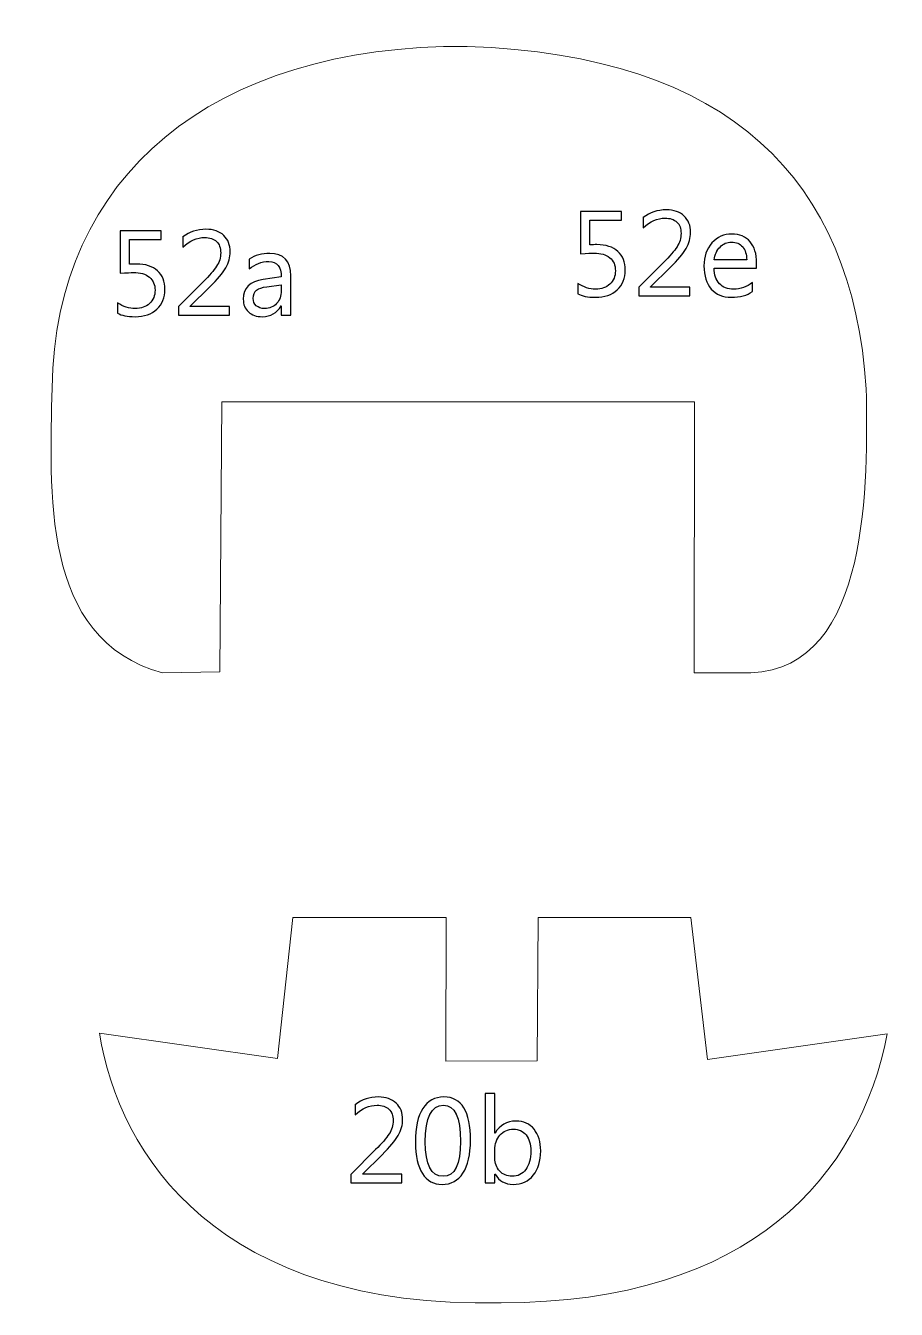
# Model space of a CAD drawing. Header units: centimetres. Extents: x -196 to 200, y -267 to 229.
# Drawn here: x 49.29 to 80.08, y 43.44 to 88.82 of the extents above; entities that cross this region are included whole.
import ezdxf

# ---------------------------------------------------------------- set-up
doc = ezdxf.new("R2010")
doc.units = ezdxf.units.CM
doc.header["$MEASUREMENT"] = 0
doc.layers.add('Camada 1', color=7, linetype='Continuous')
doc.layers.add('Camada 2', color=20, linetype='Continuous')

msp = doc.modelspace()

# ---------------------------------------------------------------- linework, layer by layer
at = {"layer": 'Camada 1', "lineweight": 9}
for points, knots in [([(114.689, 140.372), (114.689, 140.372), (121.777, 140.406), (121.777, 140.406), (121.777, 140.406), (121.777, 140.406), (121.77, 129.531), (121.77, 129.531), (121.77, 129.531), (121.77, 129.531), (125.082, 129.531), (125.082, 129.531), (125.082, 129.531), (125.082, 129.531), (125.087, 140.334), (125.087, 140.334), (125.087, 140.334), (125.087, 140.334), (135.586, 140.334), (135.586, 140.334), (135.586, 140.334), (135.586, 140.334), (135.586, 129.531), (135.586, 129.531), (135.586, 129.531), (135.586, 129.531), (138.885, 129.531), (138.885, 129.531), (138.885, 129.531), (138.885, 129.531), (138.886, 140.351), (138.886, 140.351), (138.886, 140.351), (138.886, 140.351), (149.417, 140.346), (149.417, 140.346), (149.417, 140.346), (149.417, 140.346), (149.391, 129.535), (149.391, 129.535), (149.391, 129.535), (149.391, 129.535), (152.742, 129.531), (152.742, 129.531), (152.742, 129.531), (152.742, 129.531), (152.755, 140.375), (152.755, 140.375), (152.755, 140.375), (152.755, 140.375), (163.247, 140.384), (163.247, 140.384), (163.247, 140.384), (163.247, 140.384), (163.247, 129.532), (163.247, 129.532), (163.247, 129.532), (163.247, 129.532), (166.534, 129.534), (166.534, 129.534), (166.534, 129.534), (166.534, 129.534), (166.587, 140.372), (166.587, 140.372), (166.587, 140.372), (166.587, 140.372), (177.191, 140.351), (177.191, 140.351), (177.191, 140.351), (177.191, 140.351), (177.225, 129.532), (177.225, 129.532), (177.225, 129.532), (177.225, 129.532), (180.491, 129.532), (180.491, 129.532), (180.491, 129.532), (180.491, 129.532), (180.507, 140.351), (180.507, 140.351), (180.507, 140.351), (180.507, 140.351), (194.175, 140.357), (194.175, 140.357), (194.175, 140.357), (194.175, 140.357), (194.198, 135.934), (194.198, 135.934), (194.198, 135.934), (194.198, 135.934), (190.911, 135.937), (190.911, 135.937), (190.911, 135.937), (190.911, 135.937), (190.911, 122.929), (190.911, 122.929), (190.911, 122.929), (190.911, 122.929), (194.197, 122.931), (194.197, 122.931), (194.197, 122.931), (194.197, 122.931), (194.197, 118.546), (194.197, 118.546), (194.197, 118.546), (194.197, 118.546), (111.237, 118.545), (111.237, 118.545), (111.237, 118.545), (111.237, 118.545), (111.234, 125.194), (111.234, 125.194), (111.234, 125.194), (111.234, 125.194), (100.095, 125.194), (100.095, 125.194), (100.095, 125.194), (98.387, 125.156), (97.605, 123.336), (97.591, 120.037), (97.591, 120.037), (97.729, 114.639), (94.559, 112.378), (91.986, 112.668), (91.986, 112.668), (91.986, 112.668), (93.508, 124.97), (93.508, 124.97), (93.508, 124.97), (93.508, 124.97), (90.249, 125.309), (90.249, 125.309), (90.249, 125.309), (90.249, 125.309), (89.165, 117.272), (89.165, 117.272), (89.165, 117.272), (89.165, 117.272), (2.271, 117.175), (2.271, 117.175), (2.271, 117.175), (2.271, 117.175), (2.269, 110.802), (2.269, 110.802), (2.269, 110.802), (2.269, 110.802), (-1.043, 110.801), (-1.043, 110.801), (-1.043, 110.801), (-1.043, 110.801), (-1.185, 88.942), (-1.185, 88.942), (-1.185, 88.942), (-1.185, 88.942), (-35.24, 85.129), (-35.24, 85.129), (-35.24, 85.129), (-35.24, 85.129), (-63.557, 85.144), (-63.557, 85.144), (-63.557, 85.144), (-65.043, 84.591), (-65.665, 83.347), (-65.246, 81.268), (-65.246, 81.268), (-65.246, 81.268), (-64.254, 78.165), (-64.254, 78.165), (-64.254, 78.165), (-63.326, 75.262), (-63.061, 73.597), (-65.387, 72.634), (-65.387, 72.634), (-65.387, 72.634), (-69.566, 71.073), (-69.566, 71.073), (-69.566, 71.073), (-75.32, 68.462), (-76.167, 62.893), (-73.657, 55.298), (-73.657, 55.298), (-72.354, 51.114), (-73.927, 48.199), (-76.368, 49.092), (-76.368, 49.092), (-76.368, 49.092), (-103.733, 58.307), (-103.733, 58.307), (-103.733, 58.307), (-103.102, 60.687), (-102.343, 63.067), (-101.456, 65.446), (-101.456, 65.446), (-101.456, 65.446), (-93.666, 62.108), (-93.666, 62.108), (-93.666, 62.108), (-93.666, 62.108), (-92.577, 65.248), (-92.577, 65.248), (-92.577, 65.248), (-92.577, 65.248), (-100.4, 68.586), (-100.4, 68.586), (-100.4, 68.586), (-99.209, 71.162), (-97.955, 73.674), (-96.637, 76.121), (-96.637, 76.121), (-96.637, 76.121), (-88.847, 71.858), (-88.847, 71.858), (-88.847, 71.858), (-88.847, 71.858), (-87.13, 74.667), (-87.13, 74.667), (-87.13, 74.667), (-87.13, 74.667), (-94.821, 78.964), (-94.821, 78.964), (-94.821, 78.964), (-93.561, 81.177), (-92.248, 83.287), (-90.86, 85.243), (-90.86, 85.243), (-90.86, 85.243), (-83.73, 80.451), (-83.73, 80.451), (-83.73, 80.451), (-83.73, 80.451), (-81.948, 83.161), (-81.948, 83.161), (-81.948, 83.161), (-81.948, 83.161), (-88.979, 87.953), (-88.979, 87.953), (-88.979, 87.953), (-87.461, 89.938), (-86.028, 91.963), (-84.688, 94.035), (-84.688, 94.035), (-84.688, 94.035), (-77.327, 89.441), (-77.327, 89.441), (-77.327, 89.441), (-77.327, 89.441), (-75.907, 92.316), (-75.907, 92.316), (-75.907, 92.316), (-75.907, 92.316), (-83.103, 96.976), (-83.103, 96.976), (-83.103, 96.976), (-80.277, 103.602), (-82.236, 109.043), (-90.122, 112.277), (-90.122, 112.277), (-103.899, 115.381), (-119.513, 113.823), (-133.764, 106.791), (-133.764, 106.791), (-144.008, 101.178), (-154.042, 94.092), (-164.777, 87.847), (-164.777, 87.847), (-170.221, 84.322), (-175.616, 81.162), (-181.376, 78.622), (-181.376, 78.622), (-183.558, 77.911), (-185.077, 77.638), (-185.897, 78.094), (-185.897, 78.094), (-191.027, 82.698), (-193.644, 93.751), (-193.229, 112.589), (-193.229, 112.589), (-192.121, 128.575), (-189.468, 139.014), (-184.95, 142.757), (-184.95, 142.757), (-180.824, 144.316), (-165.289, 144.555), (-141.95, 142.79), (-141.95, 142.79), (-126.066, 141.543), (-110.264, 140.047), (-94.515, 138.397), (-94.515, 138.397), (-85.281, 137.334), (-77.614, 145.445), (-70.733, 157.943), (-70.733, 157.943), (-72.994, 158.332), (-74.592, 160.089), (-74.791, 163.639), (-74.791, 163.639), (-74.747, 167.843), (-72.92, 169.939), (-69.436, 170.243), (-69.436, 170.243), (-67.983, 170.256), (-66.531, 170.239), (-65.079, 170.073), (-65.079, 170.073), (-63.108, 169.837), (-62.191, 170.706), (-62.256, 173.119), (-62.256, 173.119), (-62.256, 173.119), (-62.225, 177.892), (-62.225, 177.892), (-62.225, 177.892), (-62.225, 177.892), (-58.622, 177.892), (-58.622, 177.892), (-58.622, 177.892), (-58.622, 177.892), (-58.621, 184.763), (-58.621, 184.763), (-58.621, 184.763), (-58.621, 184.763), (-52.573, 184.76), (-52.573, 184.76), (-52.573, 184.76), (-52.573, 184.76), (-46.65, 192.035), (-46.65, 192.035), (-46.65, 192.035), (-46.65, 192.035), (-18.056, 192.03), (-18.056, 192.03), (-18.056, 192.03), (-18.056, 192.03), (-18.049, 180.199), (-18.049, 180.199), (-18.049, 180.199), (-18.049, 180.199), (-14.604, 180.2), (-14.604, 180.2), (-14.604, 180.2), (-14.604, 180.2), (-14.654, 172.369), (-14.654, 172.369), (-14.654, 172.369), (-14.75, 170.684), (-15.901, 169.942), (-17.653, 169.659), (-17.653, 169.659), (-17.653, 169.659), (-23.365, 169.659), (-23.365, 169.659), (-23.365, 169.659), (-23.365, 169.659), (-23.367, 164.682), (-23.367, 164.682), (-23.367, 164.682), (-23.367, 164.682), (-17.384, 164.682), (-17.384, 164.682), (-17.384, 164.682), (-9.828, 164.385), (-5.427, 163.227), (-3.319, 160.661), (-3.319, 160.661), (-1.966, 159.056), (-1.137, 157.276), (-1.075, 155.241), (-1.075, 155.241), (-1.075, 155.241), (-1.006, 145.454), (-1.006, 145.454), (-1.006, 145.454), (-1.006, 145.454), (2.333, 145.456), (2.333, 145.456), (2.333, 145.456), (2.333, 145.456), (2.342, 137.754), (2.342, 137.754), (2.342, 137.754), (2.342, 137.754), (92.633, 137.751), (92.633, 137.751), (92.633, 137.751), (92.633, 137.751), (92.619, 142.019), (92.619, 142.019), (92.619, 142.019), (94.823, 148.923), (96.989, 156.13), (99.23, 162.731), (99.23, 162.731), (100.216, 165.658), (101.894, 167.27), (104.257, 167.188), (104.257, 167.188), (107.361, 166.892), (109.115, 164.964), (110.065, 161.989), (110.065, 161.989), (111.854, 155.099), (113.136, 147.567), (114.689, 140.372)], [0, 0, 0, 0, 0.009804, 0.009804, 0.009804, 0.009804, 0.019608, 0.019608, 0.019608, 0.019608, 0.029412, 0.029412, 0.029412, 0.029412, 0.039216, 0.039216, 0.039216, 0.039216, 0.04902, 0.04902, 0.04902, 0.04902, 0.058824, 0.058824, 0.058824, 0.058824, 0.068627, 0.068627, 0.068627, 0.068627, 0.078431, 0.078431, 0.078431, 0.078431, 0.088235, 0.088235, 0.088235, 0.088235, 0.098039, 0.098039, 0.098039, 0.098039, 0.107843, 0.107843, 0.107843, 0.107843, 0.117647, 0.117647, 0.117647, 0.117647, 0.127451, 0.127451, 0.127451, 0.127451, 0.137255, 0.137255, 0.137255, 0.137255, 0.147059, 0.147059, 0.147059, 0.147059, 0.156863, 0.156863, 0.156863, 0.156863, 0.166667, 0.166667, 0.166667, 0.166667, 0.176471, 0.176471, 0.176471, 0.176471, 0.186275, 0.186275, 0.186275, 0.186275, 0.196078, 0.196078, 0.196078, 0.196078, 0.205882, 0.205882, 0.205882, 0.205882, 0.215686, 0.215686, 0.215686, 0.215686, 0.22549, 0.22549, 0.22549, 0.22549, 0.235294, 0.235294, 0.235294, 0.235294, 0.245098, 0.245098, 0.245098, 0.245098, 0.254902, 0.254902, 0.254902, 0.254902, 0.264706, 0.264706, 0.264706, 0.264706, 0.27451, 0.27451, 0.27451, 0.27451, 0.284314, 0.284314, 0.284314, 0.284314, 0.294118, 0.294118, 0.294118, 0.294118, 0.303922, 0.303922, 0.303922, 0.303922, 0.313725, 0.313725, 0.313725, 0.313726, 0.323529, 0.323529, 0.323529, 0.323529, 0.333333, 0.333333, 0.333333, 0.333333, 0.343137, 0.343137, 0.343137, 0.343137, 0.352941, 0.352941, 0.352941, 0.352941, 0.362745, 0.362745, 0.362745, 0.362745, 0.372549, 0.372549, 0.372549, 0.372549, 0.382353, 0.382353, 0.382353, 0.382353, 0.392157, 0.392157, 0.392157, 0.392157, 0.401961, 0.401961, 0.401961, 0.401961, 0.411765, 0.411765, 0.411765, 0.411765, 0.421569, 0.421569, 0.421569, 0.421569, 0.431373, 0.431373, 0.431373, 0.431373, 0.441176, 0.441176, 0.441176, 0.441176, 0.45098, 0.45098, 0.45098, 0.45098, 0.460784, 0.460784, 0.460784, 0.460784, 0.470588, 0.470588, 0.470588, 0.470588, 0.480392, 0.480392, 0.480392, 0.480392, 0.490196, 0.490196, 0.490196, 0.490196, 0.5, 0.5, 0.5, 0.5, 0.509804, 0.509804, 0.509804, 0.509804, 0.519608, 0.519608, 0.519608, 0.519608, 0.529412, 0.529412, 0.529412, 0.529412, 0.539216, 0.539216, 0.539216, 0.539216, 0.54902, 0.54902, 0.54902, 0.54902, 0.558824, 0.558824, 0.558824, 0.558824, 0.568627, 0.568627, 0.568627, 0.568627, 0.578431, 0.578431, 0.578431, 0.578431, 0.588235, 0.588235, 0.588235, 0.588235, 0.598039, 0.598039, 0.598039, 0.598039, 0.607843, 0.607843, 0.607843, 0.607843, 0.617647, 0.617647, 0.617647, 0.617647, 0.627451, 0.627451, 0.627451, 0.627451, 0.637255, 0.637255, 0.637255, 0.637255, 0.647059, 0.647059, 0.647059, 0.647059, 0.656863, 0.656863, 0.656863, 0.656863, 0.666667, 0.666667, 0.666667, 0.666667, 0.676471, 0.676471, 0.676471, 0.676471, 0.686275, 0.686275, 0.686275, 0.686275, 0.696078, 0.696078, 0.696078, 0.696078, 0.705882, 0.705882, 0.705882, 0.705882, 0.715686, 0.715686, 0.715686, 0.715686, 0.72549, 0.72549, 0.72549, 0.72549, 0.735294, 0.735294, 0.735294, 0.735294, 0.745098, 0.745098, 0.745098, 0.745098, 0.754902, 0.754902, 0.754902, 0.754902, 0.764706, 0.764706, 0.764706, 0.764706, 0.77451, 0.77451, 0.77451, 0.77451, 0.784314, 0.784314, 0.784314, 0.784314, 0.794118, 0.794118, 0.794118, 0.794118, 0.803922, 0.803922, 0.803922, 0.803922, 0.813725, 0.813725, 0.813725, 0.813726, 0.823529, 0.823529, 0.823529, 0.823529, 0.833333, 0.833333, 0.833333, 0.833333, 0.843137, 0.843137, 0.843137, 0.843137, 0.852941, 0.852941, 0.852941, 0.852941, 0.862745, 0.862745, 0.862745, 0.862745, 0.872549, 0.872549, 0.872549, 0.872549, 0.882353, 0.882353, 0.882353, 0.882353, 0.892157, 0.892157, 0.892157, 0.892157, 0.901961, 0.901961, 0.901961, 0.901961, 0.911765, 0.911765, 0.911765, 0.911765, 0.921569, 0.921569, 0.921569, 0.921569, 0.931373, 0.931373, 0.931373, 0.931373, 0.941176, 0.941176, 0.941176, 0.941176, 0.95098, 0.95098, 0.95098, 0.95098, 0.960784, 0.960784, 0.960784, 0.960784, 0.970588, 0.970588, 0.970588, 0.970588, 0.980392, 0.980392, 0.980392, 0.980392, 1, 1, 1, 1]), ([(56.23, 75.528), (56.23, 75.528), (72.937, 75.528), (72.937, 75.528), (72.937, 75.528), (72.937, 75.528), (72.935, 65.941), (72.935, 65.941), (72.935, 65.941), (72.935, 65.941), (74.935, 65.94), (74.935, 65.94), (74.935, 65.94), (79.213, 66.107), (79.055, 72.816), (79.017, 75.983), (79.017, 75.983), (78.52, 83.397), (74.227, 87.765), (64.897, 88.091), (64.897, 88.091), (55.843, 88.137), (50.34, 83.488), (50.219, 76.019), (50.219, 76.019), (50.161, 72.478), (49.769, 67.106), (54.132, 65.939), (54.132, 65.939), (54.132, 65.939), (56.16, 65.974), (56.16, 65.974), (56.16, 65.974), (56.16, 65.974), (56.23, 75.528), (56.23, 75.528)], [0, 0, 0, 0, 0.1, 0.1, 0.1, 0.1, 0.2, 0.2, 0.2, 0.2, 0.3, 0.3, 0.3, 0.3, 0.4, 0.4, 0.4, 0.4, 0.5, 0.5, 0.5, 0.5, 0.6, 0.6, 0.6, 0.6, 0.7, 0.7, 0.7, 0.7, 0.8, 0.8, 0.8, 0.8, 1, 1, 1, 1]), ([(58.738, 57.295), (58.738, 57.295), (64.159, 57.294), (64.159, 57.294), (64.159, 57.294), (64.159, 57.294), (64.149, 52.219), (64.149, 52.219), (64.149, 52.219), (64.149, 52.219), (67.378, 52.221), (67.378, 52.221), (67.378, 52.221), (67.378, 52.221), (67.411, 57.292), (67.411, 57.292), (67.411, 57.292), (67.411, 57.292), (72.811, 57.294), (72.811, 57.294), (72.811, 57.294), (72.811, 57.294), (73.402, 52.273), (73.402, 52.273), (73.402, 52.273), (73.402, 52.273), (79.756, 53.176), (79.756, 53.176), (79.756, 53.176), (78.791, 48.201), (74.973, 43.666), (66.103, 43.672), (66.103, 43.672), (56.108, 43.44), (52.576, 48.898), (51.901, 53.202), (51.901, 53.202), (51.901, 53.202), (58.193, 52.307), (58.193, 52.307), (58.193, 52.307), (58.193, 52.307), (58.738, 57.295), (58.738, 57.295)], [0, 0, 0, 0, 0.083333, 0.083333, 0.083333, 0.083333, 0.166667, 0.166667, 0.166667, 0.166667, 0.25, 0.25, 0.25, 0.25, 0.333333, 0.333333, 0.333333, 0.333333, 0.416667, 0.416667, 0.416667, 0.416667, 0.5, 0.5, 0.5, 0.5, 0.583333, 0.583333, 0.583333, 0.583333, 0.666667, 0.666667, 0.666667, 0.666667, 0.75, 0.75, 0.75, 0.75, 0.833333, 0.833333, 0.833333, 0.833333, 1, 1, 1, 1])]:
    msp.add_open_spline(points, degree=3, knots=knots, dxfattribs=at)
at = {"layer": 'Camada 2'}
for points, knots in [([(68.817, 79.344), (68.817, 79.344), (68.817, 79.706), (68.817, 79.706), (68.817, 79.706), (69.021, 79.573), (69.229, 79.506), (69.44, 79.506), (69.44, 79.506), (69.651, 79.506), (69.821, 79.565), (69.951, 79.685), (69.951, 79.685), (70.079, 79.804), (70.144, 79.962), (70.144, 80.159), (70.144, 80.159), (70.144, 80.355), (70.078, 80.508), (69.946, 80.617), (69.946, 80.617), (69.814, 80.727), (69.626, 80.782), (69.38, 80.782), (69.38, 80.782), (69.296, 80.782), (69.14, 80.773), (68.911, 80.757), (68.911, 80.757), (68.911, 80.757), (68.911, 82.258), (68.911, 82.258), (68.911, 82.258), (68.911, 82.258), (70.358, 82.258), (70.358, 82.258), (70.358, 82.258), (70.358, 82.258), (70.358, 81.951), (70.358, 81.951), (70.358, 81.951), (70.358, 81.951), (69.235, 81.951), (69.235, 81.951), (69.235, 81.951), (69.235, 81.951), (69.235, 81.072), (69.235, 81.072), (69.235, 81.072), (69.327, 81.078), (69.411, 81.081), (69.49, 81.081), (69.49, 81.081), (69.809, 81.081), (70.057, 81), (70.232, 80.84), (70.232, 80.84), (70.407, 80.68), (70.494, 80.46), (70.494, 80.181), (70.494, 80.181), (70.494, 79.893), (70.4, 79.66), (70.212, 79.484), (70.212, 79.484), (70.023, 79.308), (69.764, 79.22), (69.436, 79.22), (69.436, 79.22), (69.16, 79.22), (68.953, 79.261), (68.817, 79.344)], [0, 0, 0, 0, 0.052632, 0.052632, 0.052632, 0.052632, 0.105263, 0.105263, 0.105263, 0.105263, 0.157895, 0.157895, 0.157895, 0.157895, 0.210526, 0.210526, 0.210526, 0.210526, 0.263158, 0.263158, 0.263158, 0.263158, 0.315789, 0.315789, 0.315789, 0.315789, 0.368421, 0.368421, 0.368421, 0.368421, 0.421053, 0.421053, 0.421053, 0.421053, 0.473684, 0.473684, 0.473684, 0.473684, 0.526316, 0.526316, 0.526316, 0.526316, 0.578947, 0.578947, 0.578947, 0.578947, 0.631579, 0.631579, 0.631579, 0.631579, 0.684211, 0.684211, 0.684211, 0.684211, 0.736842, 0.736842, 0.736842, 0.736842, 0.789474, 0.789474, 0.789474, 0.789474, 0.842105, 0.842105, 0.842105, 0.842105, 0.894737, 0.894737, 0.894737, 0.894737, 1, 1, 1, 1]), ([(72.777, 79.271), (72.777, 79.271), (70.976, 79.271), (70.976, 79.271), (70.976, 79.271), (70.976, 79.271), (70.976, 79.574), (70.976, 79.574), (70.976, 79.574), (70.976, 79.574), (71.847, 80.447), (71.847, 80.447), (71.847, 80.447), (72.07, 80.67), (72.228, 80.855), (72.323, 81.003), (72.323, 81.003), (72.418, 81.151), (72.466, 81.31), (72.466, 81.477), (72.466, 81.477), (72.466, 81.65), (72.417, 81.783), (72.318, 81.878), (72.318, 81.878), (72.219, 81.972), (72.079, 82.019), (71.897, 82.019), (71.897, 82.019), (71.63, 82.019), (71.375, 81.906), (71.13, 81.678), (71.13, 81.678), (71.13, 81.678), (71.13, 82.036), (71.13, 82.036), (71.13, 82.036), (71.363, 82.219), (71.635, 82.31), (71.944, 82.31), (71.944, 82.31), (72.211, 82.31), (72.421, 82.237), (72.574, 82.093), (72.574, 82.093), (72.727, 81.948), (72.803, 81.754), (72.803, 81.511), (72.803, 81.511), (72.803, 81.319), (72.75, 81.132), (72.644, 80.949), (72.644, 80.949), (72.539, 80.766), (72.349, 80.539), (72.075, 80.268), (72.075, 80.268), (72.075, 80.268), (71.386, 79.587), (71.386, 79.587), (71.386, 79.587), (71.386, 79.587), (71.386, 79.578), (71.386, 79.578), (71.386, 79.578), (71.386, 79.578), (72.777, 79.578), (72.777, 79.578), (72.777, 79.578), (72.777, 79.578), (72.777, 79.271), (72.777, 79.271)], [0, 0, 0, 0, 0.052632, 0.052632, 0.052632, 0.052632, 0.105263, 0.105263, 0.105263, 0.105263, 0.157895, 0.157895, 0.157895, 0.157895, 0.210526, 0.210526, 0.210526, 0.210526, 0.263158, 0.263158, 0.263158, 0.263158, 0.315789, 0.315789, 0.315789, 0.315789, 0.368421, 0.368421, 0.368421, 0.368421, 0.421053, 0.421053, 0.421053, 0.421053, 0.473684, 0.473684, 0.473684, 0.473684, 0.526316, 0.526316, 0.526316, 0.526316, 0.578947, 0.578947, 0.578947, 0.578947, 0.631579, 0.631579, 0.631579, 0.631579, 0.684211, 0.684211, 0.684211, 0.684211, 0.736842, 0.736842, 0.736842, 0.736842, 0.789474, 0.789474, 0.789474, 0.789474, 0.842105, 0.842105, 0.842105, 0.842105, 0.894737, 0.894737, 0.894737, 0.894737, 1, 1, 1, 1]), ([(52.536, 78.658), (52.536, 78.658), (52.536, 79.021), (52.536, 79.021), (52.536, 79.021), (52.74, 78.887), (52.947, 78.82), (53.159, 78.82), (53.159, 78.82), (53.37, 78.82), (53.54, 78.88), (53.669, 78.999), (53.669, 78.999), (53.798, 79.118), (53.863, 79.277), (53.863, 79.474), (53.863, 79.474), (53.863, 79.669), (53.797, 79.822), (53.665, 79.932), (53.665, 79.932), (53.533, 80.041), (53.344, 80.096), (53.098, 80.096), (53.098, 80.096), (53.015, 80.096), (52.859, 80.088), (52.63, 80.071), (52.63, 80.071), (52.63, 80.071), (52.63, 81.573), (52.63, 81.573), (52.63, 81.573), (52.63, 81.573), (54.076, 81.573), (54.076, 81.573), (54.076, 81.573), (54.076, 81.573), (54.076, 81.266), (54.076, 81.266), (54.076, 81.266), (54.076, 81.266), (52.954, 81.266), (52.954, 81.266), (52.954, 81.266), (52.954, 81.266), (52.954, 80.386), (52.954, 80.386), (52.954, 80.386), (53.046, 80.392), (53.13, 80.395), (53.208, 80.395), (53.208, 80.395), (53.528, 80.395), (53.775, 80.315), (53.95, 80.155), (53.95, 80.155), (54.125, 79.994), (54.213, 79.775), (54.213, 79.496), (54.213, 79.496), (54.213, 79.207), (54.119, 78.974), (53.931, 78.799), (53.931, 78.799), (53.742, 78.622), (53.483, 78.534), (53.155, 78.534), (53.155, 78.534), (52.879, 78.534), (52.672, 78.575), (52.536, 78.658)], [0, 0, 0, 0, 0.052632, 0.052632, 0.052632, 0.052632, 0.105263, 0.105263, 0.105263, 0.105263, 0.157895, 0.157895, 0.157895, 0.157895, 0.210526, 0.210526, 0.210526, 0.210526, 0.263158, 0.263158, 0.263158, 0.263158, 0.315789, 0.315789, 0.315789, 0.315789, 0.368421, 0.368421, 0.368421, 0.368421, 0.421053, 0.421053, 0.421053, 0.421053, 0.473684, 0.473684, 0.473684, 0.473684, 0.526316, 0.526316, 0.526316, 0.526316, 0.578947, 0.578947, 0.578947, 0.578947, 0.631579, 0.631579, 0.631579, 0.631579, 0.684211, 0.684211, 0.684211, 0.684211, 0.736842, 0.736842, 0.736842, 0.736842, 0.789474, 0.789474, 0.789474, 0.789474, 0.842105, 0.842105, 0.842105, 0.842105, 0.894737, 0.894737, 0.894737, 0.894737, 1, 1, 1, 1]), ([(56.496, 78.585), (56.496, 78.585), (54.695, 78.585), (54.695, 78.585), (54.695, 78.585), (54.695, 78.585), (54.695, 78.888), (54.695, 78.888), (54.695, 78.888), (54.695, 78.888), (55.566, 79.762), (55.566, 79.762), (55.566, 79.762), (55.788, 79.985), (55.947, 80.17), (56.042, 80.317), (56.042, 80.317), (56.137, 80.465), (56.185, 80.624), (56.185, 80.792), (56.185, 80.792), (56.185, 80.964), (56.135, 81.098), (56.037, 81.192), (56.037, 81.192), (55.938, 81.287), (55.798, 81.334), (55.616, 81.334), (55.616, 81.334), (55.349, 81.334), (55.093, 81.22), (54.849, 80.992), (54.849, 80.992), (54.849, 80.992), (54.849, 81.351), (54.849, 81.351), (54.849, 81.351), (55.082, 81.533), (55.354, 81.624), (55.663, 81.624), (55.663, 81.624), (55.93, 81.624), (56.14, 81.552), (56.293, 81.407), (56.293, 81.407), (56.446, 81.263), (56.522, 81.069), (56.522, 80.825), (56.522, 80.825), (56.522, 80.634), (56.469, 80.446), (56.363, 80.263), (56.363, 80.263), (56.258, 80.081), (56.068, 79.854), (55.794, 79.583), (55.794, 79.583), (55.794, 79.583), (55.105, 78.901), (55.105, 78.901), (55.105, 78.901), (55.105, 78.901), (55.105, 78.893), (55.105, 78.893), (55.105, 78.893), (55.105, 78.893), (56.496, 78.893), (56.496, 78.893), (56.496, 78.893), (56.496, 78.893), (56.496, 78.585), (56.496, 78.585)], [0, 0, 0, 0, 0.052632, 0.052632, 0.052632, 0.052632, 0.105263, 0.105263, 0.105263, 0.105263, 0.157895, 0.157895, 0.157895, 0.157895, 0.210526, 0.210526, 0.210526, 0.210526, 0.263158, 0.263158, 0.263158, 0.263158, 0.315789, 0.315789, 0.315789, 0.315789, 0.368421, 0.368421, 0.368421, 0.368421, 0.421053, 0.421053, 0.421053, 0.421053, 0.473684, 0.473684, 0.473684, 0.473684, 0.526316, 0.526316, 0.526316, 0.526316, 0.578947, 0.578947, 0.578947, 0.578947, 0.631579, 0.631579, 0.631579, 0.631579, 0.684211, 0.684211, 0.684211, 0.684211, 0.736842, 0.736842, 0.736842, 0.736842, 0.789474, 0.789474, 0.789474, 0.789474, 0.842105, 0.842105, 0.842105, 0.842105, 0.894737, 0.894737, 0.894737, 0.894737, 1, 1, 1, 1]), ([(75.137, 80.253), (75.137, 80.253), (73.631, 80.253), (73.631, 80.253), (73.631, 80.253), (73.637, 80.014), (73.701, 79.83), (73.822, 79.701), (73.822, 79.701), (73.945, 79.57), (74.112, 79.506), (74.326, 79.506), (74.326, 79.506), (74.566, 79.506), (74.787, 79.585), (74.988, 79.745), (74.988, 79.745), (74.988, 79.745), (74.988, 79.425), (74.988, 79.425), (74.988, 79.425), (74.801, 79.288), (74.553, 79.22), (74.245, 79.22), (74.245, 79.22), (73.944, 79.22), (73.707, 79.317), (73.535, 79.511), (73.535, 79.511), (73.363, 79.705), (73.277, 79.978), (73.277, 80.329), (73.277, 80.329), (73.277, 80.662), (73.371, 80.933), (73.559, 81.142), (73.559, 81.142), (73.748, 81.352), (73.981, 81.456), (74.26, 81.456), (74.26, 81.456), (74.539, 81.456), (74.755, 81.366), (74.908, 81.185), (74.908, 81.185), (75.061, 81.004), (75.137, 80.753), (75.137, 80.432), (75.137, 80.432), (75.137, 80.432), (75.137, 80.253), (75.137, 80.253)], [0, 0, 0, 0, 0.071429, 0.071429, 0.071429, 0.071429, 0.142857, 0.142857, 0.142857, 0.142857, 0.214286, 0.214286, 0.214286, 0.214286, 0.285714, 0.285714, 0.285714, 0.285714, 0.357143, 0.357143, 0.357143, 0.357143, 0.428571, 0.428571, 0.428571, 0.428571, 0.5, 0.5, 0.5, 0.5, 0.571429, 0.571429, 0.571429, 0.571429, 0.642857, 0.642857, 0.642857, 0.642857, 0.714286, 0.714286, 0.714286, 0.714286, 0.785714, 0.785714, 0.785714, 0.785714, 0.857143, 0.857143, 0.857143, 0.857143, 1, 1, 1, 1]), ([(74.788, 80.543), (74.786, 80.741), (74.738, 80.895), (74.645, 81.005), (74.645, 81.005), (74.551, 81.115), (74.42, 81.17), (74.254, 81.17), (74.254, 81.17), (74.093, 81.17), (73.956, 81.113), (73.844, 80.997), (73.844, 80.997), (73.731, 80.881), (73.662, 80.73), (73.635, 80.543), (73.635, 80.543), (73.635, 80.543), (74.788, 80.543), (74.788, 80.543)], [0, 0, 0, 0, 0.166667, 0.166667, 0.166667, 0.166667, 0.333333, 0.333333, 0.333333, 0.333333, 0.5, 0.5, 0.5, 0.5, 0.666667, 0.666667, 0.666667, 0.666667, 1, 1, 1, 1]), ([(58.668, 78.585), (58.668, 78.585), (58.327, 78.585), (58.327, 78.585), (58.327, 78.585), (58.327, 78.585), (58.327, 78.919), (58.327, 78.919), (58.327, 78.919), (58.327, 78.919), (58.318, 78.919), (58.318, 78.919), (58.318, 78.919), (58.17, 78.662), (57.952, 78.534), (57.662, 78.534), (57.662, 78.534), (57.449, 78.534), (57.283, 78.59), (57.163, 78.703), (57.163, 78.703), (57.042, 78.816), (56.983, 78.965), (56.983, 79.152), (56.983, 79.152), (56.983, 79.551), (57.217, 79.783), (57.687, 79.849), (57.687, 79.849), (57.687, 79.849), (58.327, 79.938), (58.327, 79.938), (58.327, 79.938), (58.327, 80.302), (58.18, 80.485), (57.888, 80.485), (57.888, 80.485), (57.631, 80.485), (57.399, 80.396), (57.192, 80.22), (57.192, 80.22), (57.192, 80.22), (57.192, 80.57), (57.192, 80.57), (57.192, 80.57), (57.402, 80.704), (57.643, 80.771), (57.917, 80.771), (57.917, 80.771), (58.418, 80.771), (58.668, 80.505), (58.668, 79.974), (58.668, 79.974), (58.668, 79.974), (58.668, 78.585), (58.668, 78.585)], [0, 0, 0, 0, 0.066667, 0.066667, 0.066667, 0.066667, 0.133333, 0.133333, 0.133333, 0.133333, 0.2, 0.2, 0.2, 0.2, 0.266667, 0.266667, 0.266667, 0.266667, 0.333333, 0.333333, 0.333333, 0.333333, 0.4, 0.4, 0.4, 0.4, 0.466667, 0.466667, 0.466667, 0.466667, 0.533333, 0.533333, 0.533333, 0.533333, 0.6, 0.6, 0.6, 0.6, 0.666667, 0.666667, 0.666667, 0.666667, 0.733333, 0.733333, 0.733333, 0.733333, 0.8, 0.8, 0.8, 0.8, 0.866667, 0.866667, 0.866667, 0.866667, 1, 1, 1, 1]), ([(58.327, 79.665), (58.327, 79.665), (57.812, 79.594), (57.812, 79.594), (57.812, 79.594), (57.653, 79.572), (57.534, 79.532), (57.454, 79.476), (57.454, 79.476), (57.373, 79.419), (57.333, 79.319), (57.333, 79.176), (57.333, 79.176), (57.333, 79.071), (57.37, 78.986), (57.444, 78.92), (57.444, 78.92), (57.518, 78.854), (57.618, 78.82), (57.741, 78.82), (57.741, 78.82), (57.911, 78.82), (58.051, 78.88), (58.161, 78.999), (58.161, 78.999), (58.272, 79.118), (58.327, 79.269), (58.327, 79.452), (58.327, 79.452), (58.327, 79.452), (58.327, 79.665), (58.327, 79.665)], [0, 0, 0, 0, 0.111111, 0.111111, 0.111111, 0.111111, 0.222222, 0.222222, 0.222222, 0.222222, 0.333333, 0.333333, 0.333333, 0.333333, 0.444444, 0.444444, 0.444444, 0.444444, 0.555556, 0.555556, 0.555556, 0.555556, 0.666667, 0.666667, 0.666667, 0.666667, 0.777778, 0.777778, 0.777778, 0.777778, 1, 1, 1, 1]), ([(62.594, 47.908), (62.594, 47.908), (60.793, 47.908), (60.793, 47.908), (60.793, 47.908), (60.793, 47.908), (60.793, 48.211), (60.793, 48.211), (60.793, 48.211), (60.793, 48.211), (61.663, 49.085), (61.663, 49.085), (61.663, 49.085), (61.886, 49.307), (62.044, 49.492), (62.139, 49.64), (62.139, 49.64), (62.234, 49.788), (62.282, 49.947), (62.282, 50.115), (62.282, 50.115), (62.282, 50.287), (62.233, 50.421), (62.134, 50.515), (62.134, 50.515), (62.035, 50.61), (61.895, 50.657), (61.713, 50.657), (61.713, 50.657), (61.446, 50.657), (61.191, 50.543), (60.946, 50.315), (60.946, 50.315), (60.946, 50.315), (60.946, 50.674), (60.946, 50.674), (60.946, 50.674), (61.179, 50.856), (61.451, 50.947), (61.761, 50.947), (61.761, 50.947), (62.027, 50.947), (62.237, 50.874), (62.39, 50.73), (62.39, 50.73), (62.543, 50.586), (62.619, 50.391), (62.619, 50.148), (62.619, 50.148), (62.619, 49.957), (62.567, 49.769), (62.46, 49.586), (62.46, 49.586), (62.355, 49.403), (62.165, 49.176), (61.891, 48.905), (61.891, 48.905), (61.891, 48.905), (61.202, 48.224), (61.202, 48.224), (61.202, 48.224), (61.202, 48.224), (61.202, 48.215), (61.202, 48.215), (61.202, 48.215), (61.202, 48.215), (62.594, 48.215), (62.594, 48.215), (62.594, 48.215), (62.594, 48.215), (62.594, 47.908), (62.594, 47.908)], [0, 0, 0, 0, 0.052632, 0.052632, 0.052632, 0.052632, 0.105263, 0.105263, 0.105263, 0.105263, 0.157895, 0.157895, 0.157895, 0.157895, 0.210526, 0.210526, 0.210526, 0.210526, 0.263158, 0.263158, 0.263158, 0.263158, 0.315789, 0.315789, 0.315789, 0.315789, 0.368421, 0.368421, 0.368421, 0.368421, 0.421053, 0.421053, 0.421053, 0.421053, 0.473684, 0.473684, 0.473684, 0.473684, 0.526316, 0.526316, 0.526316, 0.526316, 0.578947, 0.578947, 0.578947, 0.578947, 0.631579, 0.631579, 0.631579, 0.631579, 0.684211, 0.684211, 0.684211, 0.684211, 0.736842, 0.736842, 0.736842, 0.736842, 0.789474, 0.789474, 0.789474, 0.789474, 0.842105, 0.842105, 0.842105, 0.842105, 0.894737, 0.894737, 0.894737, 0.894737, 1, 1, 1, 1]), ([(64.013, 47.857), (63.717, 47.857), (63.486, 47.984), (63.32, 48.238), (63.32, 48.238), (63.155, 48.493), (63.071, 48.861), (63.071, 49.341), (63.071, 49.341), (63.071, 49.87), (63.158, 50.269), (63.331, 50.54), (63.331, 50.54), (63.504, 50.811), (63.754, 50.947), (64.08, 50.947), (64.08, 50.947), (64.705, 50.947), (65.018, 50.436), (65.018, 49.415), (65.018, 49.415), (65.018, 48.908), (64.929, 48.523), (64.753, 48.256), (64.753, 48.256), (64.577, 47.99), (64.33, 47.857), (64.013, 47.857)], [0, 0, 0, 0, 0.125, 0.125, 0.125, 0.125, 0.25, 0.25, 0.25, 0.25, 0.375, 0.375, 0.375, 0.375, 0.5, 0.5, 0.5, 0.5, 0.625, 0.625, 0.625, 0.625, 0.75, 0.75, 0.75, 0.75, 1, 1, 1, 1]), ([(65.888, 48.214), (65.888, 48.214), (65.88, 48.214), (65.88, 48.214), (65.88, 48.214), (65.88, 48.214), (65.88, 47.908), (65.88, 47.908), (65.88, 47.908), (65.88, 47.908), (65.538, 47.908), (65.538, 47.908), (65.538, 47.908), (65.538, 47.908), (65.538, 51.066), (65.538, 51.066), (65.538, 51.066), (65.538, 51.066), (65.88, 51.066), (65.88, 51.066), (65.88, 51.066), (65.88, 51.066), (65.88, 49.669), (65.88, 49.669), (65.88, 49.669), (65.88, 49.669), (65.888, 49.669), (65.888, 49.669), (65.888, 49.669), (66.056, 49.952), (66.302, 50.093), (66.626, 50.093), (66.626, 50.093), (66.9, 50.093), (67.114, 49.998), (67.269, 49.807), (67.269, 49.807), (67.424, 49.615), (67.501, 49.359), (67.501, 49.038), (67.501, 49.038), (67.501, 48.681), (67.415, 48.394), (67.241, 48.179), (67.241, 48.179), (67.067, 47.964), (66.829, 47.857), (66.528, 47.857), (66.528, 47.857), (66.246, 47.857), (66.033, 47.976), (65.888, 48.214)], [0, 0, 0, 0, 0.071429, 0.071429, 0.071429, 0.071429, 0.142857, 0.142857, 0.142857, 0.142857, 0.214286, 0.214286, 0.214286, 0.214286, 0.285714, 0.285714, 0.285714, 0.285714, 0.357143, 0.357143, 0.357143, 0.357143, 0.428571, 0.428571, 0.428571, 0.428571, 0.5, 0.5, 0.5, 0.5, 0.571429, 0.571429, 0.571429, 0.571429, 0.642857, 0.642857, 0.642857, 0.642857, 0.714286, 0.714286, 0.714286, 0.714286, 0.785714, 0.785714, 0.785714, 0.785714, 0.857143, 0.857143, 0.857143, 0.857143, 1, 1, 1, 1]), ([(64.061, 50.657), (63.635, 50.657), (63.421, 50.223), (63.421, 49.357), (63.421, 49.357), (63.421, 48.548), (63.631, 48.143), (64.049, 48.143), (64.049, 48.143), (64.461, 48.143), (64.668, 48.555), (64.668, 49.378), (64.668, 49.378), (64.668, 50.231), (64.466, 50.657), (64.061, 50.657)], [0, 0, 0, 0, 0.2, 0.2, 0.2, 0.2, 0.4, 0.4, 0.4, 0.4, 0.6, 0.6, 0.6, 0.6, 1, 1, 1, 1]), ([(65.88, 49.078), (65.88, 49.078), (65.88, 48.779), (65.88, 48.779), (65.88, 48.779), (65.88, 48.602), (65.937, 48.452), (66.052, 48.328), (66.052, 48.328), (66.166, 48.205), (66.312, 48.143), (66.489, 48.143), (66.489, 48.143), (66.696, 48.143), (66.858, 48.223), (66.975, 48.381), (66.975, 48.381), (67.092, 48.54), (67.151, 48.761), (67.151, 49.044), (67.151, 49.044), (67.151, 49.282), (67.097, 49.469), (66.986, 49.605), (66.986, 49.605), (66.877, 49.74), (66.728, 49.807), (66.54, 49.807), (66.54, 49.807), (66.342, 49.807), (66.182, 49.738), (66.061, 49.6), (66.061, 49.6), (65.94, 49.461), (65.88, 49.287), (65.88, 49.078)], [0, 0, 0, 0, 0.1, 0.1, 0.1, 0.1, 0.2, 0.2, 0.2, 0.2, 0.3, 0.3, 0.3, 0.3, 0.4, 0.4, 0.4, 0.4, 0.5, 0.5, 0.5, 0.5, 0.6, 0.6, 0.6, 0.6, 0.7, 0.7, 0.7, 0.7, 0.8, 0.8, 0.8, 0.8, 1, 1, 1, 1])]:
    msp.add_open_spline(points, degree=3, knots=knots, dxfattribs=at)
at = {"layer": 'Camada 2', "lineweight": 9}
for points, knots in [([(68.817, 79.344), (68.817, 79.344), (68.817, 79.706), (68.817, 79.706), (68.817, 79.706), (69.021, 79.573), (69.229, 79.506), (69.44, 79.506), (69.44, 79.506), (69.651, 79.506), (69.821, 79.565), (69.951, 79.685), (69.951, 79.685), (70.079, 79.804), (70.144, 79.962), (70.144, 80.159), (70.144, 80.159), (70.144, 80.355), (70.078, 80.508), (69.946, 80.617), (69.946, 80.617), (69.814, 80.727), (69.626, 80.782), (69.38, 80.782), (69.38, 80.782), (69.296, 80.782), (69.14, 80.773), (68.911, 80.757), (68.911, 80.757), (68.911, 80.757), (68.911, 82.258), (68.911, 82.258), (68.911, 82.258), (68.911, 82.258), (70.358, 82.258), (70.358, 82.258), (70.358, 82.258), (70.358, 82.258), (70.358, 81.951), (70.358, 81.951), (70.358, 81.951), (70.358, 81.951), (69.235, 81.951), (69.235, 81.951), (69.235, 81.951), (69.235, 81.951), (69.235, 81.072), (69.235, 81.072), (69.235, 81.072), (69.327, 81.078), (69.411, 81.081), (69.49, 81.081), (69.49, 81.081), (69.809, 81.081), (70.057, 81), (70.232, 80.84), (70.232, 80.84), (70.407, 80.68), (70.494, 80.46), (70.494, 80.181), (70.494, 80.181), (70.494, 79.893), (70.4, 79.66), (70.212, 79.484), (70.212, 79.484), (70.023, 79.308), (69.764, 79.22), (69.436, 79.22), (69.436, 79.22), (69.16, 79.22), (68.953, 79.261), (68.817, 79.344)], [0, 0, 0, 0, 0.052632, 0.052632, 0.052632, 0.052632, 0.105263, 0.105263, 0.105263, 0.105263, 0.157895, 0.157895, 0.157895, 0.157895, 0.210526, 0.210526, 0.210526, 0.210526, 0.263158, 0.263158, 0.263158, 0.263158, 0.315789, 0.315789, 0.315789, 0.315789, 0.368421, 0.368421, 0.368421, 0.368421, 0.421053, 0.421053, 0.421053, 0.421053, 0.473684, 0.473684, 0.473684, 0.473684, 0.526316, 0.526316, 0.526316, 0.526316, 0.578947, 0.578947, 0.578947, 0.578947, 0.631579, 0.631579, 0.631579, 0.631579, 0.684211, 0.684211, 0.684211, 0.684211, 0.736842, 0.736842, 0.736842, 0.736842, 0.789474, 0.789474, 0.789474, 0.789474, 0.842105, 0.842105, 0.842105, 0.842105, 0.894737, 0.894737, 0.894737, 0.894737, 1, 1, 1, 1]), ([(72.777, 79.271), (72.777, 79.271), (70.976, 79.271), (70.976, 79.271), (70.976, 79.271), (70.976, 79.271), (70.976, 79.574), (70.976, 79.574), (70.976, 79.574), (70.976, 79.574), (71.847, 80.447), (71.847, 80.447), (71.847, 80.447), (72.07, 80.67), (72.228, 80.855), (72.323, 81.003), (72.323, 81.003), (72.418, 81.151), (72.466, 81.31), (72.466, 81.477), (72.466, 81.477), (72.466, 81.65), (72.417, 81.783), (72.318, 81.878), (72.318, 81.878), (72.219, 81.972), (72.079, 82.019), (71.897, 82.019), (71.897, 82.019), (71.63, 82.019), (71.375, 81.906), (71.13, 81.678), (71.13, 81.678), (71.13, 81.678), (71.13, 82.036), (71.13, 82.036), (71.13, 82.036), (71.363, 82.219), (71.635, 82.31), (71.944, 82.31), (71.944, 82.31), (72.211, 82.31), (72.421, 82.237), (72.574, 82.093), (72.574, 82.093), (72.727, 81.948), (72.803, 81.754), (72.803, 81.511), (72.803, 81.511), (72.803, 81.319), (72.75, 81.132), (72.644, 80.949), (72.644, 80.949), (72.539, 80.766), (72.349, 80.539), (72.075, 80.268), (72.075, 80.268), (72.075, 80.268), (71.386, 79.587), (71.386, 79.587), (71.386, 79.587), (71.386, 79.587), (71.386, 79.578), (71.386, 79.578), (71.386, 79.578), (71.386, 79.578), (72.777, 79.578), (72.777, 79.578), (72.777, 79.578), (72.777, 79.578), (72.777, 79.271), (72.777, 79.271)], [0, 0, 0, 0, 0.052632, 0.052632, 0.052632, 0.052632, 0.105263, 0.105263, 0.105263, 0.105263, 0.157895, 0.157895, 0.157895, 0.157895, 0.210526, 0.210526, 0.210526, 0.210526, 0.263158, 0.263158, 0.263158, 0.263158, 0.315789, 0.315789, 0.315789, 0.315789, 0.368421, 0.368421, 0.368421, 0.368421, 0.421053, 0.421053, 0.421053, 0.421053, 0.473684, 0.473684, 0.473684, 0.473684, 0.526316, 0.526316, 0.526316, 0.526316, 0.578947, 0.578947, 0.578947, 0.578947, 0.631579, 0.631579, 0.631579, 0.631579, 0.684211, 0.684211, 0.684211, 0.684211, 0.736842, 0.736842, 0.736842, 0.736842, 0.789474, 0.789474, 0.789474, 0.789474, 0.842105, 0.842105, 0.842105, 0.842105, 0.894737, 0.894737, 0.894737, 0.894737, 1, 1, 1, 1]), ([(52.536, 78.658), (52.536, 78.658), (52.536, 79.021), (52.536, 79.021), (52.536, 79.021), (52.74, 78.887), (52.947, 78.82), (53.159, 78.82), (53.159, 78.82), (53.37, 78.82), (53.54, 78.88), (53.669, 78.999), (53.669, 78.999), (53.798, 79.118), (53.863, 79.277), (53.863, 79.474), (53.863, 79.474), (53.863, 79.669), (53.797, 79.822), (53.665, 79.932), (53.665, 79.932), (53.533, 80.041), (53.344, 80.096), (53.098, 80.096), (53.098, 80.096), (53.015, 80.096), (52.859, 80.088), (52.63, 80.071), (52.63, 80.071), (52.63, 80.071), (52.63, 81.573), (52.63, 81.573), (52.63, 81.573), (52.63, 81.573), (54.076, 81.573), (54.076, 81.573), (54.076, 81.573), (54.076, 81.573), (54.076, 81.266), (54.076, 81.266), (54.076, 81.266), (54.076, 81.266), (52.954, 81.266), (52.954, 81.266), (52.954, 81.266), (52.954, 81.266), (52.954, 80.386), (52.954, 80.386), (52.954, 80.386), (53.046, 80.392), (53.13, 80.395), (53.208, 80.395), (53.208, 80.395), (53.528, 80.395), (53.775, 80.315), (53.95, 80.155), (53.95, 80.155), (54.125, 79.994), (54.213, 79.775), (54.213, 79.496), (54.213, 79.496), (54.213, 79.207), (54.119, 78.974), (53.931, 78.799), (53.931, 78.799), (53.742, 78.622), (53.483, 78.534), (53.155, 78.534), (53.155, 78.534), (52.879, 78.534), (52.672, 78.575), (52.536, 78.658)], [0, 0, 0, 0, 0.052632, 0.052632, 0.052632, 0.052632, 0.105263, 0.105263, 0.105263, 0.105263, 0.157895, 0.157895, 0.157895, 0.157895, 0.210526, 0.210526, 0.210526, 0.210526, 0.263158, 0.263158, 0.263158, 0.263158, 0.315789, 0.315789, 0.315789, 0.315789, 0.368421, 0.368421, 0.368421, 0.368421, 0.421053, 0.421053, 0.421053, 0.421053, 0.473684, 0.473684, 0.473684, 0.473684, 0.526316, 0.526316, 0.526316, 0.526316, 0.578947, 0.578947, 0.578947, 0.578947, 0.631579, 0.631579, 0.631579, 0.631579, 0.684211, 0.684211, 0.684211, 0.684211, 0.736842, 0.736842, 0.736842, 0.736842, 0.789474, 0.789474, 0.789474, 0.789474, 0.842105, 0.842105, 0.842105, 0.842105, 0.894737, 0.894737, 0.894737, 0.894737, 1, 1, 1, 1]), ([(56.496, 78.585), (56.496, 78.585), (54.695, 78.585), (54.695, 78.585), (54.695, 78.585), (54.695, 78.585), (54.695, 78.888), (54.695, 78.888), (54.695, 78.888), (54.695, 78.888), (55.566, 79.762), (55.566, 79.762), (55.566, 79.762), (55.788, 79.985), (55.947, 80.17), (56.042, 80.317), (56.042, 80.317), (56.137, 80.465), (56.185, 80.624), (56.185, 80.792), (56.185, 80.792), (56.185, 80.964), (56.135, 81.098), (56.037, 81.192), (56.037, 81.192), (55.938, 81.287), (55.798, 81.334), (55.616, 81.334), (55.616, 81.334), (55.349, 81.334), (55.093, 81.22), (54.849, 80.992), (54.849, 80.992), (54.849, 80.992), (54.849, 81.351), (54.849, 81.351), (54.849, 81.351), (55.082, 81.533), (55.354, 81.624), (55.663, 81.624), (55.663, 81.624), (55.93, 81.624), (56.14, 81.552), (56.293, 81.407), (56.293, 81.407), (56.446, 81.263), (56.522, 81.069), (56.522, 80.825), (56.522, 80.825), (56.522, 80.634), (56.469, 80.446), (56.363, 80.263), (56.363, 80.263), (56.258, 80.081), (56.068, 79.854), (55.794, 79.583), (55.794, 79.583), (55.794, 79.583), (55.105, 78.901), (55.105, 78.901), (55.105, 78.901), (55.105, 78.901), (55.105, 78.893), (55.105, 78.893), (55.105, 78.893), (55.105, 78.893), (56.496, 78.893), (56.496, 78.893), (56.496, 78.893), (56.496, 78.893), (56.496, 78.585), (56.496, 78.585)], [0, 0, 0, 0, 0.052632, 0.052632, 0.052632, 0.052632, 0.105263, 0.105263, 0.105263, 0.105263, 0.157895, 0.157895, 0.157895, 0.157895, 0.210526, 0.210526, 0.210526, 0.210526, 0.263158, 0.263158, 0.263158, 0.263158, 0.315789, 0.315789, 0.315789, 0.315789, 0.368421, 0.368421, 0.368421, 0.368421, 0.421053, 0.421053, 0.421053, 0.421053, 0.473684, 0.473684, 0.473684, 0.473684, 0.526316, 0.526316, 0.526316, 0.526316, 0.578947, 0.578947, 0.578947, 0.578947, 0.631579, 0.631579, 0.631579, 0.631579, 0.684211, 0.684211, 0.684211, 0.684211, 0.736842, 0.736842, 0.736842, 0.736842, 0.789474, 0.789474, 0.789474, 0.789474, 0.842105, 0.842105, 0.842105, 0.842105, 0.894737, 0.894737, 0.894737, 0.894737, 1, 1, 1, 1]), ([(75.137, 80.253), (75.137, 80.253), (73.631, 80.253), (73.631, 80.253), (73.631, 80.253), (73.637, 80.014), (73.701, 79.83), (73.822, 79.701), (73.822, 79.701), (73.945, 79.57), (74.112, 79.506), (74.326, 79.506), (74.326, 79.506), (74.566, 79.506), (74.787, 79.585), (74.988, 79.745), (74.988, 79.745), (74.988, 79.745), (74.988, 79.425), (74.988, 79.425), (74.988, 79.425), (74.801, 79.288), (74.553, 79.22), (74.245, 79.22), (74.245, 79.22), (73.944, 79.22), (73.707, 79.317), (73.535, 79.511), (73.535, 79.511), (73.363, 79.705), (73.277, 79.978), (73.277, 80.329), (73.277, 80.329), (73.277, 80.662), (73.371, 80.933), (73.559, 81.142), (73.559, 81.142), (73.748, 81.352), (73.981, 81.456), (74.26, 81.456), (74.26, 81.456), (74.539, 81.456), (74.755, 81.366), (74.908, 81.185), (74.908, 81.185), (75.061, 81.004), (75.137, 80.753), (75.137, 80.432), (75.137, 80.432), (75.137, 80.432), (75.137, 80.253), (75.137, 80.253)], [0, 0, 0, 0, 0.071429, 0.071429, 0.071429, 0.071429, 0.142857, 0.142857, 0.142857, 0.142857, 0.214286, 0.214286, 0.214286, 0.214286, 0.285714, 0.285714, 0.285714, 0.285714, 0.357143, 0.357143, 0.357143, 0.357143, 0.428571, 0.428571, 0.428571, 0.428571, 0.5, 0.5, 0.5, 0.5, 0.571429, 0.571429, 0.571429, 0.571429, 0.642857, 0.642857, 0.642857, 0.642857, 0.714286, 0.714286, 0.714286, 0.714286, 0.785714, 0.785714, 0.785714, 0.785714, 0.857143, 0.857143, 0.857143, 0.857143, 1, 1, 1, 1]), ([(74.788, 80.543), (74.786, 80.741), (74.738, 80.895), (74.645, 81.005), (74.645, 81.005), (74.551, 81.115), (74.42, 81.17), (74.254, 81.17), (74.254, 81.17), (74.093, 81.17), (73.956, 81.113), (73.844, 80.997), (73.844, 80.997), (73.731, 80.881), (73.662, 80.73), (73.635, 80.543), (73.635, 80.543), (73.635, 80.543), (74.788, 80.543), (74.788, 80.543)], [0, 0, 0, 0, 0.166667, 0.166667, 0.166667, 0.166667, 0.333333, 0.333333, 0.333333, 0.333333, 0.5, 0.5, 0.5, 0.5, 0.666667, 0.666667, 0.666667, 0.666667, 1, 1, 1, 1]), ([(58.668, 78.585), (58.668, 78.585), (58.327, 78.585), (58.327, 78.585), (58.327, 78.585), (58.327, 78.585), (58.327, 78.919), (58.327, 78.919), (58.327, 78.919), (58.327, 78.919), (58.318, 78.919), (58.318, 78.919), (58.318, 78.919), (58.17, 78.662), (57.952, 78.534), (57.662, 78.534), (57.662, 78.534), (57.449, 78.534), (57.283, 78.59), (57.163, 78.703), (57.163, 78.703), (57.042, 78.816), (56.983, 78.965), (56.983, 79.152), (56.983, 79.152), (56.983, 79.551), (57.217, 79.783), (57.687, 79.849), (57.687, 79.849), (57.687, 79.849), (58.327, 79.938), (58.327, 79.938), (58.327, 79.938), (58.327, 80.302), (58.18, 80.485), (57.888, 80.485), (57.888, 80.485), (57.631, 80.485), (57.399, 80.396), (57.192, 80.22), (57.192, 80.22), (57.192, 80.22), (57.192, 80.57), (57.192, 80.57), (57.192, 80.57), (57.402, 80.704), (57.643, 80.771), (57.917, 80.771), (57.917, 80.771), (58.418, 80.771), (58.668, 80.505), (58.668, 79.974), (58.668, 79.974), (58.668, 79.974), (58.668, 78.585), (58.668, 78.585)], [0, 0, 0, 0, 0.066667, 0.066667, 0.066667, 0.066667, 0.133333, 0.133333, 0.133333, 0.133333, 0.2, 0.2, 0.2, 0.2, 0.266667, 0.266667, 0.266667, 0.266667, 0.333333, 0.333333, 0.333333, 0.333333, 0.4, 0.4, 0.4, 0.4, 0.466667, 0.466667, 0.466667, 0.466667, 0.533333, 0.533333, 0.533333, 0.533333, 0.6, 0.6, 0.6, 0.6, 0.666667, 0.666667, 0.666667, 0.666667, 0.733333, 0.733333, 0.733333, 0.733333, 0.8, 0.8, 0.8, 0.8, 0.866667, 0.866667, 0.866667, 0.866667, 1, 1, 1, 1]), ([(58.327, 79.665), (58.327, 79.665), (57.812, 79.594), (57.812, 79.594), (57.812, 79.594), (57.653, 79.572), (57.534, 79.532), (57.454, 79.476), (57.454, 79.476), (57.373, 79.419), (57.333, 79.319), (57.333, 79.176), (57.333, 79.176), (57.333, 79.071), (57.37, 78.986), (57.444, 78.92), (57.444, 78.92), (57.518, 78.854), (57.618, 78.82), (57.741, 78.82), (57.741, 78.82), (57.911, 78.82), (58.051, 78.88), (58.161, 78.999), (58.161, 78.999), (58.272, 79.118), (58.327, 79.269), (58.327, 79.452), (58.327, 79.452), (58.327, 79.452), (58.327, 79.665), (58.327, 79.665)], [0, 0, 0, 0, 0.111111, 0.111111, 0.111111, 0.111111, 0.222222, 0.222222, 0.222222, 0.222222, 0.333333, 0.333333, 0.333333, 0.333333, 0.444444, 0.444444, 0.444444, 0.444444, 0.555556, 0.555556, 0.555556, 0.555556, 0.666667, 0.666667, 0.666667, 0.666667, 0.777778, 0.777778, 0.777778, 0.777778, 1, 1, 1, 1]), ([(62.594, 47.908), (62.594, 47.908), (60.793, 47.908), (60.793, 47.908), (60.793, 47.908), (60.793, 47.908), (60.793, 48.211), (60.793, 48.211), (60.793, 48.211), (60.793, 48.211), (61.663, 49.085), (61.663, 49.085), (61.663, 49.085), (61.886, 49.307), (62.044, 49.492), (62.139, 49.64), (62.139, 49.64), (62.234, 49.788), (62.282, 49.947), (62.282, 50.115), (62.282, 50.115), (62.282, 50.287), (62.233, 50.421), (62.134, 50.515), (62.134, 50.515), (62.035, 50.61), (61.895, 50.657), (61.713, 50.657), (61.713, 50.657), (61.446, 50.657), (61.191, 50.543), (60.946, 50.315), (60.946, 50.315), (60.946, 50.315), (60.946, 50.674), (60.946, 50.674), (60.946, 50.674), (61.179, 50.856), (61.451, 50.947), (61.761, 50.947), (61.761, 50.947), (62.027, 50.947), (62.237, 50.874), (62.39, 50.73), (62.39, 50.73), (62.543, 50.586), (62.619, 50.391), (62.619, 50.148), (62.619, 50.148), (62.619, 49.957), (62.567, 49.769), (62.46, 49.586), (62.46, 49.586), (62.355, 49.403), (62.165, 49.176), (61.891, 48.905), (61.891, 48.905), (61.891, 48.905), (61.202, 48.224), (61.202, 48.224), (61.202, 48.224), (61.202, 48.224), (61.202, 48.215), (61.202, 48.215), (61.202, 48.215), (61.202, 48.215), (62.594, 48.215), (62.594, 48.215), (62.594, 48.215), (62.594, 48.215), (62.594, 47.908), (62.594, 47.908)], [0, 0, 0, 0, 0.052632, 0.052632, 0.052632, 0.052632, 0.105263, 0.105263, 0.105263, 0.105263, 0.157895, 0.157895, 0.157895, 0.157895, 0.210526, 0.210526, 0.210526, 0.210526, 0.263158, 0.263158, 0.263158, 0.263158, 0.315789, 0.315789, 0.315789, 0.315789, 0.368421, 0.368421, 0.368421, 0.368421, 0.421053, 0.421053, 0.421053, 0.421053, 0.473684, 0.473684, 0.473684, 0.473684, 0.526316, 0.526316, 0.526316, 0.526316, 0.578947, 0.578947, 0.578947, 0.578947, 0.631579, 0.631579, 0.631579, 0.631579, 0.684211, 0.684211, 0.684211, 0.684211, 0.736842, 0.736842, 0.736842, 0.736842, 0.789474, 0.789474, 0.789474, 0.789474, 0.842105, 0.842105, 0.842105, 0.842105, 0.894737, 0.894737, 0.894737, 0.894737, 1, 1, 1, 1]), ([(64.013, 47.857), (63.717, 47.857), (63.486, 47.984), (63.32, 48.238), (63.32, 48.238), (63.155, 48.493), (63.071, 48.861), (63.071, 49.341), (63.071, 49.341), (63.071, 49.87), (63.158, 50.269), (63.331, 50.54), (63.331, 50.54), (63.504, 50.811), (63.754, 50.947), (64.08, 50.947), (64.08, 50.947), (64.705, 50.947), (65.018, 50.436), (65.018, 49.415), (65.018, 49.415), (65.018, 48.908), (64.929, 48.523), (64.753, 48.256), (64.753, 48.256), (64.577, 47.99), (64.33, 47.857), (64.013, 47.857)], [0, 0, 0, 0, 0.125, 0.125, 0.125, 0.125, 0.25, 0.25, 0.25, 0.25, 0.375, 0.375, 0.375, 0.375, 0.5, 0.5, 0.5, 0.5, 0.625, 0.625, 0.625, 0.625, 0.75, 0.75, 0.75, 0.75, 1, 1, 1, 1]), ([(65.888, 48.214), (65.888, 48.214), (65.88, 48.214), (65.88, 48.214), (65.88, 48.214), (65.88, 48.214), (65.88, 47.908), (65.88, 47.908), (65.88, 47.908), (65.88, 47.908), (65.538, 47.908), (65.538, 47.908), (65.538, 47.908), (65.538, 47.908), (65.538, 51.066), (65.538, 51.066), (65.538, 51.066), (65.538, 51.066), (65.88, 51.066), (65.88, 51.066), (65.88, 51.066), (65.88, 51.066), (65.88, 49.669), (65.88, 49.669), (65.88, 49.669), (65.88, 49.669), (65.888, 49.669), (65.888, 49.669), (65.888, 49.669), (66.056, 49.952), (66.302, 50.093), (66.626, 50.093), (66.626, 50.093), (66.9, 50.093), (67.114, 49.998), (67.269, 49.807), (67.269, 49.807), (67.424, 49.615), (67.501, 49.359), (67.501, 49.038), (67.501, 49.038), (67.501, 48.681), (67.415, 48.394), (67.241, 48.179), (67.241, 48.179), (67.067, 47.964), (66.829, 47.857), (66.528, 47.857), (66.528, 47.857), (66.246, 47.857), (66.033, 47.976), (65.888, 48.214)], [0, 0, 0, 0, 0.071429, 0.071429, 0.071429, 0.071429, 0.142857, 0.142857, 0.142857, 0.142857, 0.214286, 0.214286, 0.214286, 0.214286, 0.285714, 0.285714, 0.285714, 0.285714, 0.357143, 0.357143, 0.357143, 0.357143, 0.428571, 0.428571, 0.428571, 0.428571, 0.5, 0.5, 0.5, 0.5, 0.571429, 0.571429, 0.571429, 0.571429, 0.642857, 0.642857, 0.642857, 0.642857, 0.714286, 0.714286, 0.714286, 0.714286, 0.785714, 0.785714, 0.785714, 0.785714, 0.857143, 0.857143, 0.857143, 0.857143, 1, 1, 1, 1]), ([(64.061, 50.657), (63.635, 50.657), (63.421, 50.223), (63.421, 49.357), (63.421, 49.357), (63.421, 48.548), (63.631, 48.143), (64.049, 48.143), (64.049, 48.143), (64.461, 48.143), (64.668, 48.555), (64.668, 49.378), (64.668, 49.378), (64.668, 50.231), (64.466, 50.657), (64.061, 50.657)], [0, 0, 0, 0, 0.2, 0.2, 0.2, 0.2, 0.4, 0.4, 0.4, 0.4, 0.6, 0.6, 0.6, 0.6, 1, 1, 1, 1]), ([(65.88, 49.078), (65.88, 49.078), (65.88, 48.779), (65.88, 48.779), (65.88, 48.779), (65.88, 48.602), (65.937, 48.452), (66.052, 48.328), (66.052, 48.328), (66.166, 48.205), (66.312, 48.143), (66.489, 48.143), (66.489, 48.143), (66.696, 48.143), (66.858, 48.223), (66.975, 48.381), (66.975, 48.381), (67.092, 48.54), (67.151, 48.761), (67.151, 49.044), (67.151, 49.044), (67.151, 49.282), (67.097, 49.469), (66.986, 49.605), (66.986, 49.605), (66.877, 49.74), (66.728, 49.807), (66.54, 49.807), (66.54, 49.807), (66.342, 49.807), (66.182, 49.738), (66.061, 49.6), (66.061, 49.6), (65.94, 49.461), (65.88, 49.287), (65.88, 49.078)], [0, 0, 0, 0, 0.1, 0.1, 0.1, 0.1, 0.2, 0.2, 0.2, 0.2, 0.3, 0.3, 0.3, 0.3, 0.4, 0.4, 0.4, 0.4, 0.5, 0.5, 0.5, 0.5, 0.6, 0.6, 0.6, 0.6, 0.7, 0.7, 0.7, 0.7, 0.8, 0.8, 0.8, 0.8, 1, 1, 1, 1])]:
    msp.add_open_spline(points, degree=3, knots=knots, dxfattribs=at)

doc.saveas('drawing.dxf')
